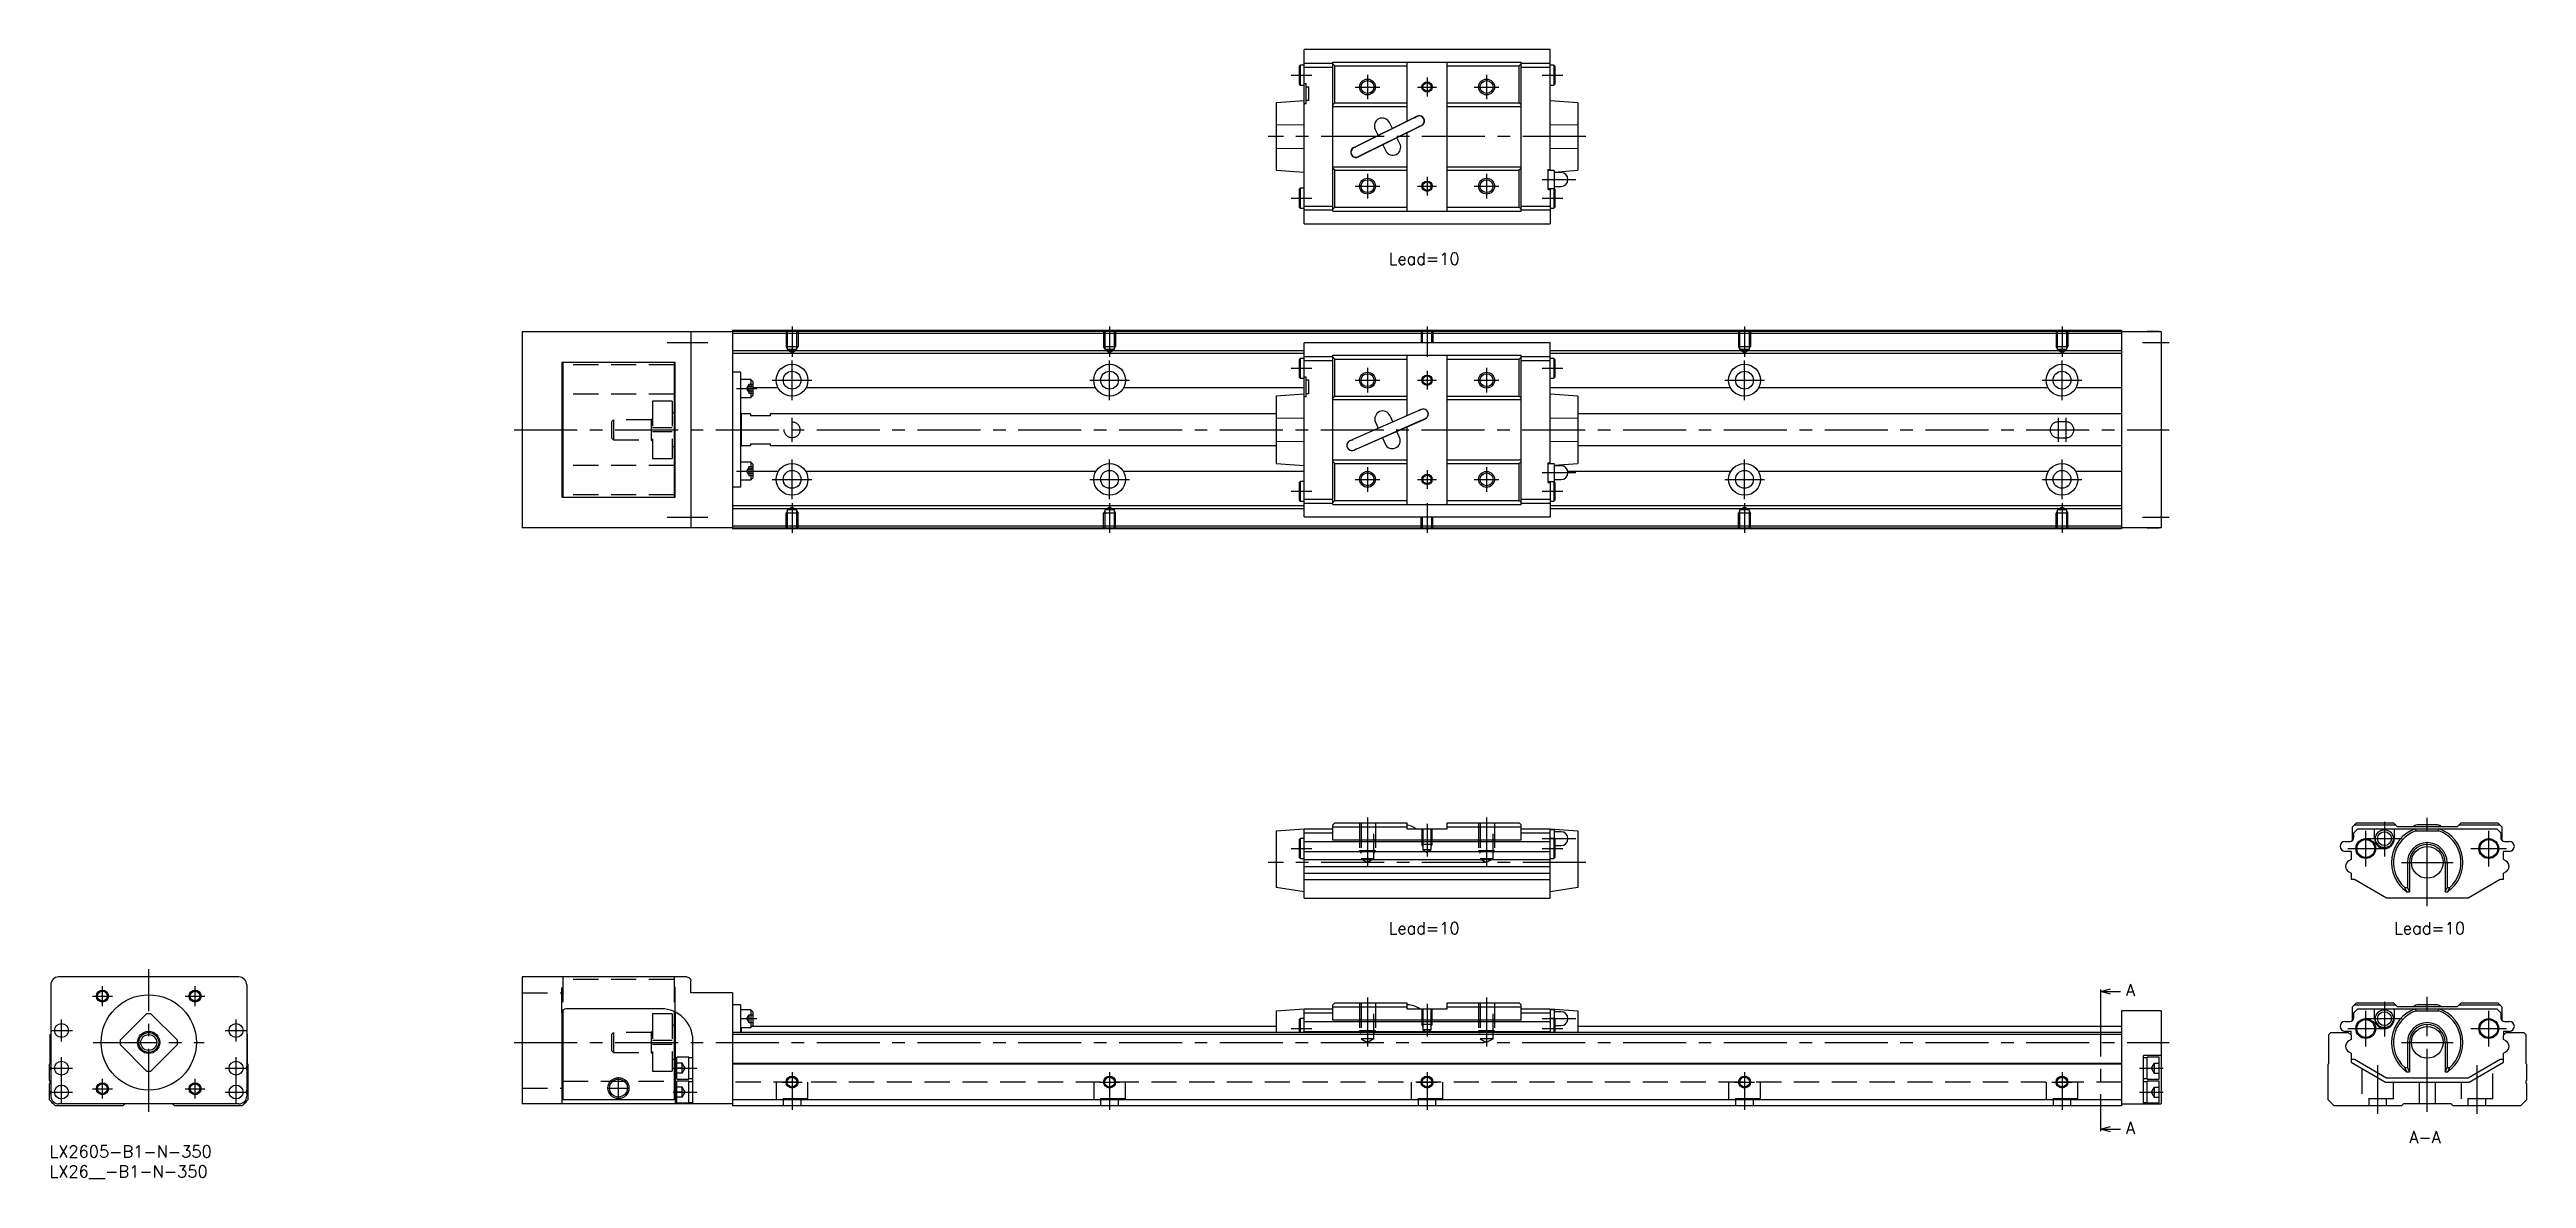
# Model space of a CAD drawing. Extents: x 0 to 624, y -8 to 276.
import ezdxf

# ---------------------------------------------------------------- set-up
doc = ezdxf.new("R2010")
doc.units = 0
doc.header["$LTSCALE"] = 0.5
doc.linetypes.add('CENTER', pattern=[50.8, 31.75, -6.35, 6.35, -6.35])
doc.linetypes.add('DASHED', pattern=[19.05, 12.7, -6.35])
for name, color, linetype in [('MSM_CENTER', 1, 'CENTER'), ('MSM_CONTINUOUS', 7, 'CONTINUOUS'), ('MSM_DASHED', 4, 'DASHED'), ('MSM_NARROW', 5, 'CONTINUOUS'), ('MSM_PART_NUMBER', 7, 'CONTINUOUS')]:
    doc.layers.add(name, color=color, linetype=linetype)
doc.styles.get("Standard").update_dxf_attribs({"font": 'txt.shx', "height": 1, "bigfont": 'bigfont.shx'})

# ---------------------------------------------------------------- blocks, each defined once
blk = doc.blocks.new('*U2')
at = {"layer": 'MSM_PART_NUMBER'}
blk.add_text('LX2605-B1-N-350', height=3, dxfattribs=at).set_placement((0, -3))
blk = doc.blocks.new('*U3')
at = {"layer": 'MSM_PART_NUMBER'}
blk.add_text('LX26__-B1-N-350', height=3, dxfattribs=at).set_placement((0, -8))

msp = doc.modelspace()

# ---------------------------------------------------------------- linework, layer by layer
at = {"layer": 'MSM_CENTER'}
for p, q in [((312.91, 269.82), (318.11, 269.82)), ((332.11, 269.92), (332.11, 263.72)), ((347.11, 269.18), (347.11, 264.45)), ((362.11, 269.92), (362.11, 263.72)), ((376.11, 269.82), (381.31, 269.82)), ((329.01, 266.82), (335.21, 266.82)), ((344.74, 266.82), (349.47, 266.82)), ((359.01, 266.82), (365.21, 266.82)), ((387.11, 254.32), (307.11, 254.32)), ((332.11, 244.92), (332.11, 238.72)), ((347.11, 244.18), (347.11, 239.45)), ((362.11, 244.92), (362.11, 238.72)), ((376.11, 243.52), (384.61, 243.52)), ((312.91, 238.82), (318.11, 238.82)), ((329.01, 241.82), (335.21, 241.82)), ((344.74, 241.82), (349.47, 241.82)), ((359.01, 241.82), (365.21, 241.82)), ((376.11, 238.82), (381.31, 238.82)), ((187.11, 206.42), (187.11, 198.79)), ((267.11, 206.42), (267.11, 198.79)), ((347.11, 206.42), (347.11, 198.79)), ((427.11, 206.42), (427.11, 198.79)), ((507.11, 206.42), (507.11, 198.79)), ((155.61, 202.42), (165.91, 202.42)), ((527.41, 202.42), (534.11, 202.42)), ((187.11, 187.92), (187.11, 197.92)), ((267.11, 187.92), (267.11, 197.92)), ((312.91, 195.92), (318.11, 195.92)), ((332.11, 196.02), (332.11, 189.82)), ((347.11, 195.28), (347.11, 190.55)), ((362.11, 196.02), (362.11, 189.82)), ((376.11, 195.92), (381.31, 195.92)), ((427.11, 187.92), (427.11, 197.92)), ((507.11, 187.92), (507.11, 197.92)), ((173.11, 190.81), (178.21, 190.81)), ((182.11, 192.92), (192.11, 192.92)), ((262.11, 192.92), (272.11, 192.92)), ((329.01, 192.92), (335.21, 192.92)), ((344.74, 192.92), (349.47, 192.92)), ((359.01, 192.92), (365.21, 192.92)), ((422.11, 192.92), (432.11, 192.92)), ((502.11, 192.92), (512.11, 192.92)), ((187.11, 177.42), (187.11, 183.42)), ((506.11, 183.42), (506.11, 177.42)), ((508.11, 183.42), (508.11, 177.42)), ((117.11, 180.42), (534.11, 180.42)), ((173.11, 170.02), (178.21, 170.02)), ((187.11, 162.92), (187.11, 172.92)), ((267.11, 162.92), (267.11, 172.92)), ((332.11, 171.02), (332.11, 164.82)), ((347.11, 170.28), (347.11, 165.55)), ((362.11, 171.02), (362.11, 164.82)), ((376.11, 169.62), (384.61, 169.62)), ((427.11, 162.92), (427.11, 172.92)), ((507.11, 162.92), (507.11, 172.92)), ((182.11, 167.92), (192.11, 167.92)), ((262.11, 167.92), (272.11, 167.92)), ((312.91, 164.92), (318.11, 164.92)), ((329.01, 167.92), (335.21, 167.92)), ((344.74, 167.92), (349.47, 167.92)), ((359.01, 167.92), (365.21, 167.92)), ((376.11, 164.92), (381.31, 164.92)), ((422.11, 167.92), (432.11, 167.92)), ((502.11, 167.92), (512.11, 167.92)), ((155.61, 158.42), (165.91, 158.42)), ((187.11, 161.93), (187.11, 154.42)), ((267.11, 161.93), (267.11, 154.42)), ((347.11, 161.93), (347.11, 154.42)), ((427.11, 161.93), (427.11, 154.42)), ((507.11, 161.93), (507.11, 154.42)), ((527.41, 158.42), (534.11, 158.42)), ((332.11, 82.72), (332.11, 70.34)), ((362.11, 82.72), (362.11, 70.34)), ((588.35, 81.62), (588.35, 72.87)), ((599.15, 60.37), (599.15, 82.67)), ((347.11, 81.07), (347.11, 72.91)), ((376.11, 77.37), (384.61, 77.37)), ((583.65, 70.37), (583.65, 79.37)), ((583.85, 77.37), (592.85, 77.37)), ((614.65, 70.37), (614.65, 79.37)), ((387.11, 71.37), (307.11, 71.37)), ((312.91, 74.87), (318.11, 74.87)), ((376.11, 74.87), (381.31, 74.87)), ((579.15, 74.87), (588.15, 74.87)), ((592.65, 71.37), (605.65, 71.37)), ((610.15, 74.87), (619.15, 74.87)), ((25, 8.5), (25, 44.5)), ((10.83, 37.67), (15.83, 37.67)), ((13.33, 35.17), (13.33, 40.17)), ((34.17, 37.67), (39.17, 37.67)), ((36.67, 35.17), (36.67, 40.17)), ((516.81, 38.36), (516.81, 4.63)), ((599.15, 8.5), (599.15, 37.5)), ((3, 26.25), (3, 31.75)), ((47, 26.25), (47, 31.75)), ((174.11, 32), (178.21, 32)), ((332.11, 37.35), (332.11, 24.96)), ((347.11, 35.7), (347.11, 27.54)), ((362.11, 37.35), (362.11, 24.96)), ((376.11, 32), (384.61, 32)), ((583.65, 25), (583.65, 34)), ((583.85, 32), (592.85, 32)), ((588.35, 36.25), (588.35, 27.5)), ((614.65, 25), (614.65, 34)), ((0.25, 29), (5.75, 29)), ((11, 26), (39, 26)), ((44.25, 29), (49.75, 29)), ((117.11, 26), (534.11, 26)), ((312.91, 29.5), (318.11, 29.5)), ((376.11, 29.5), (381.31, 29.5)), ((579.15, 29.5), (588.15, 29.5)), ((592.65, 26), (605.65, 26)), ((610.15, 29.5), (619.15, 29.5)), ((0.25, 19.5), (5.75, 19.5)), ((3, 10.75), (3, 22.25)), ((44.25, 19.5), (49.75, 19.5)), ((47, 10.75), (47, 22.25)), ((157.11, 19.5), (163.11, 19.5)), ((526.61, 19.5), (532.61, 19.5)), ((586.65, 20.29), (586.65, 8)), ((611.65, 20.29), (611.65, 8)), ((0.25, 13.5), (5.75, 13.5)), ((10.83, 14.33), (15.83, 14.33)), ((13.33, 11.83), (13.33, 16.83)), ((34.17, 14.33), (39.17, 14.33)), ((36.67, 11.83), (36.67, 16.83)), ((44.25, 13.5), (49.75, 13.5)), ((140.57, 14.5), (146.14, 14.5)), ((143.36, 11.72), (143.36, 17.28)), ((157.11, 13.5), (163.11, 13.5)), ((184.57, 16), (189.64, 16)), ((187.11, 18.5), (187.11, 9)), ((264.57, 16), (269.64, 16)), ((267.11, 18.5), (267.11, 9)), ((344.57, 16), (349.64, 16)), ((347.11, 18.5), (347.11, 9)), ((424.57, 16), (429.64, 16)), ((427.11, 18.5), (427.11, 9)), ((504.53, 16), (509.68, 16)), ((507.11, 18.5), (507.11, 9)), ((526.61, 13.5), (532.61, 13.5))]:
    msp.add_line(p, q, dxfattribs=at)
at = {"layer": 'MSM_CONTINUOUS'}
for p, q in [((378.11, 276.27), (316.11, 276.27)), ((316.11, 232.37), (316.11, 276.27)), ((378.11, 245.77), (378.11, 276.27)), ((315.16, 272.32), (314.91, 272.07)), ((314.91, 272.07), (314.91, 267.57)), ((316.11, 272.32), (315.16, 272.32)), ((315.16, 272.32), (315.16, 267.32)), ((316.11, 272.82), (323.41, 272.82)), ((316.11, 271.82), (323.41, 271.82)), ((323.41, 235.52), (323.41, 273.12)), ((323.41, 273.12), (370.81, 273.12)), ((323.91, 272.12), (323.41, 272.62)), ((323.91, 262.82), (323.91, 272.12)), ((323.91, 272.12), (342.01, 272.12)), ((342.01, 273.12), (342.01, 258.16)), ((352.21, 235.52), (352.21, 273.12)), ((352.21, 272.12), (370.31, 272.12)), ((370.81, 272.62), (370.31, 272.12)), ((370.31, 262.82), (370.31, 272.12)), ((370.81, 235.52), (370.81, 273.12)), ((370.81, 272.82), (378.11, 272.82)), ((370.81, 271.82), (378.11, 271.82)), ((379.06, 272.32), (378.11, 272.32)), ((379.06, 272.32), (379.06, 267.32)), ((379.31, 272.07), (379.06, 272.32)), ((379.31, 272.07), (379.31, 267.57)), ((316.11, 263.32), (309.11, 262.82)), ((309.11, 262.82), (309.11, 245.82)), ((314.91, 267.57), (315.16, 267.32)), ((315.16, 267.32), (316.11, 267.32)), ((316.61, 267.62), (316.11, 267.62)), ((316.61, 262.62), (316.11, 262.62)), ((316.61, 262.62), (316.61, 267.62)), ((317.31, 266.82), (316.61, 266.82)), ((317.31, 263.42), (316.61, 263.42)), ((317.31, 263.42), (317.31, 266.82)), ((323.41, 262.32), (323.91, 262.82)), ((323.91, 262.82), (342.01, 262.82)), ((352.21, 262.82), (370.31, 262.82)), ((370.31, 262.82), (370.81, 262.32)), ((378.11, 267.32), (379.06, 267.32)), ((385.11, 262.82), (378.11, 263.32)), ((379.06, 267.32), (379.31, 267.57)), ((385.11, 262.82), (385.11, 245.82)), ((316.11, 257.27), (309.11, 257.19)), ((323.41, 261.92), (342.01, 261.92)), ((344.58, 259.43), (328.58, 251.53)), ((343.87, 259.02), (329.34, 251.85)), ((329.73, 249.2), (345.73, 257.1)), ((330.44, 249.61), (344.98, 256.78)), ((334.03, 256.12), (334.79, 254.6)), ((338.37, 256.37), (337.62, 257.89)), ((343.87, 259.02), (344.2, 259.15)), ((344.6, 259.39), (344.29, 259.23)), ((345.28, 256.97), (344.98, 256.78)), ((345.39, 256.99), (345.71, 257.15)), ((352.21, 261.92), (370.81, 261.92)), ((385.11, 257.19), (378.11, 257.27)), ((309.11, 251.44), (316.11, 251.36)), ((328.92, 251.65), (328.6, 251.49)), ((329.03, 251.66), (329.34, 251.85)), ((335.94, 252.27), (336.69, 250.74)), ((340.28, 252.51), (339.52, 254.04)), ((342.01, 255.26), (342.01, 235.52)), ((378.11, 251.36), (385.11, 251.44)), ((309.11, 245.82), (316.11, 245.32)), ((323.41, 246.72), (342.01, 246.72)), ((323.91, 245.82), (323.41, 246.32)), ((323.91, 245.82), (342.01, 245.82)), ((323.91, 236.52), (323.91, 245.82)), ((329.71, 249.25), (330.02, 249.4)), ((330.11, 249.48), (330.44, 249.61)), ((352.21, 246.72), (370.81, 246.72)), ((352.21, 245.82), (370.31, 245.82)), ((370.81, 246.32), (370.31, 245.82)), ((370.31, 236.52), (370.31, 245.82)), ((377.61, 246.02), (378.11, 246.02)), ((377.61, 241.02), (377.61, 246.02)), ((379.11, 245.77), (377.61, 245.77)), ((379.11, 245.39), (385.11, 245.82)), ((379.11, 245.77), (379.11, 241.27)), ((380.86, 245.27), (379.11, 245.27)), ((315.16, 241.32), (314.91, 241.07)), ((314.91, 241.07), (314.91, 236.57)), ((315.16, 241.32), (315.16, 236.32)), ((316.11, 241.32), (315.16, 241.32)), ((377.61, 241.27), (379.11, 241.27)), ((377.61, 241.02), (378.11, 241.02)), ((378.11, 241.27), (378.11, 232.37)), ((379.06, 241.27), (379.06, 236.32)), ((379.11, 241.77), (380.86, 241.77)), ((379.31, 241.07), (379.11, 241.27)), ((379.31, 241.07), (379.31, 236.57)), ((314.91, 236.57), (315.16, 236.32)), ((315.16, 236.32), (316.11, 236.32)), ((316.11, 236.82), (323.41, 236.82)), ((316.11, 235.82), (323.41, 235.82)), ((316.11, 232.37), (378.11, 232.37)), ((323.41, 236.02), (323.91, 236.52)), ((323.41, 235.52), (370.81, 235.52)), ((323.91, 236.52), (342.01, 236.52)), ((352.21, 236.52), (370.31, 236.52)), ((370.31, 236.52), (370.81, 236.02)), ((370.81, 236.82), (378.11, 236.82)), ((370.81, 235.82), (378.11, 235.82)), ((378.11, 236.32), (379.06, 236.32)), ((379.06, 236.32), (379.31, 236.57)), ((119.11, 205.12), (119.11, 155.72)), ((172.11, 205.12), (119.11, 205.12)), ((161.61, 205.12), (161.61, 155.72)), ((522.11, 205.42), (172.11, 205.42)), ((172.11, 205.42), (172.11, 155.42)), ((522.11, 205.22), (172.11, 205.22)), ((522.11, 204.72), (172.11, 204.72)), ((316.11, 200.32), (172.11, 200.32)), ((378.11, 202.37), (316.11, 202.37)), ((316.11, 158.47), (316.11, 202.37)), ((378.11, 171.87), (378.11, 202.37)), ((522.11, 200.32), (378.11, 200.32)), ((522.11, 205.42), (522.11, 155.42)), ((532.11, 205.12), (522.11, 205.12)), ((528.61, 205.12), (528.61, 205.17)), ((531.61, 205.17), (528.61, 205.17)), ((531.61, 205.12), (531.61, 205.17)), ((532.11, 205.12), (532.11, 155.72)), ((129.11, 197.42), (129.11, 163.42)), ((157.61, 197.42), (129.11, 197.42)), ((129.11, 196.82), (129.36, 196.82)), ((129.36, 197.42), (129.36, 163.42)), ((157.36, 197.42), (157.36, 163.42)), ((157.36, 196.82), (157.61, 196.82)), ((157.61, 163.42), (157.61, 197.42)), ((316.11, 199.62), (172.11, 199.62)), ((174.11, 194.92), (172.11, 194.92)), ((174.11, 194.92), (174.11, 165.92)), ((315.16, 198.42), (314.91, 198.17)), ((314.91, 198.17), (314.91, 193.67)), ((314.91, 193.67), (315.16, 193.42)), ((316.11, 198.42), (315.16, 198.42)), ((315.16, 198.42), (315.16, 193.42)), ((316.11, 198.92), (323.41, 198.92)), ((316.11, 197.92), (323.41, 197.92)), ((316.61, 193.72), (316.11, 193.72)), ((316.61, 188.72), (316.61, 193.72)), ((323.41, 161.62), (323.41, 199.22)), ((323.41, 199.22), (370.81, 199.22)), ((323.91, 198.22), (323.41, 198.72)), ((323.91, 188.92), (323.91, 198.22)), ((323.91, 198.22), (342.01, 198.22)), ((342.01, 199.22), (342.01, 183.97)), ((352.21, 161.62), (352.21, 199.22)), ((352.21, 198.22), (370.31, 198.22)), ((370.81, 198.72), (370.31, 198.22)), ((370.31, 188.92), (370.31, 198.22)), ((370.81, 161.62), (370.81, 199.22)), ((370.81, 198.92), (378.11, 198.92)), ((370.81, 197.92), (378.11, 197.92)), ((522.11, 199.62), (378.11, 199.62)), ((379.06, 198.42), (378.11, 198.42)), ((379.06, 198.42), (379.06, 193.42)), ((379.31, 198.17), (379.06, 198.42)), ((379.06, 193.42), (379.31, 193.67)), ((379.31, 198.17), (379.31, 193.67)), ((129.36, 189.42), (129.11, 189.42)), ((157.61, 189.42), (157.36, 189.42)), ((176.71, 193.06), (174.11, 193.06)), ((174.11, 188.56), (176.71, 188.56)), ((176.71, 193.06), (176.71, 188.56)), ((177.21, 192.56), (176.71, 193.06)), ((176.71, 188.56), (177.21, 189.06)), ((177.21, 192.56), (177.21, 189.06)), ((183.62, 190.96), (177.21, 190.96)), ((263.62, 190.96), (190.59, 190.96)), ((316.11, 190.96), (270.59, 190.96)), ((316.11, 189.42), (309.11, 188.92)), ((309.11, 188.92), (309.11, 171.92)), ((315.16, 193.42), (316.11, 193.42)), ((316.61, 188.72), (316.11, 188.72)), ((317.31, 192.92), (316.61, 192.92)), ((317.31, 189.52), (316.61, 189.52)), ((317.31, 189.52), (317.31, 192.92)), ((323.41, 188.42), (323.91, 188.92)), ((323.41, 188.02), (342.01, 188.02)), ((323.91, 188.92), (342.01, 188.92)), ((352.21, 188.92), (370.31, 188.92)), ((352.21, 188.02), (370.81, 188.02)), ((370.31, 188.92), (370.81, 188.42)), ((378.11, 193.42), (379.06, 193.42)), ((423.62, 190.96), (378.11, 190.96)), ((385.11, 188.92), (378.11, 189.42)), ((385.11, 188.92), (385.11, 171.92)), ((503.62, 190.96), (430.59, 190.96)), ((522.11, 190.96), (510.59, 190.96)), ((157.61, 184.67), (157.36, 184.67)), ((174.31, 184.67), (174.11, 184.67)), ((174.31, 184.67), (174.31, 176.17)), ((176.61, 184.42), (174.31, 184.42)), ((176.61, 184.42), (176.61, 183.92)), ((181.61, 183.92), (176.61, 183.92)), ((181.61, 184.42), (181.61, 183.92)), ((309.11, 184.42), (181.61, 184.42)), ((316.11, 183.37), (309.11, 183.29)), ((345.63, 185.56), (327.63, 177.66)), ((344.9, 185.18), (328.4, 177.94)), ((328.68, 175.28), (346.68, 183.18)), ((329.41, 175.65), (345.91, 182.89)), ((334.12, 182.36), (334.8, 180.8)), ((338.46, 182.41), (337.78, 183.97)), ((342.01, 181.13), (342.01, 161.62)), ((345.65, 185.51), (345.33, 185.37)), ((346.33, 183.08), (346.66, 183.22)), ((385.11, 183.29), (378.11, 183.37)), ((522.11, 184.42), (385.11, 184.42)), ((157.36, 176.17), (157.61, 176.17)), ((174.11, 176.17), (174.31, 176.17)), ((174.31, 176.42), (176.61, 176.42)), ((176.61, 176.92), (181.61, 176.92)), ((176.61, 176.92), (176.61, 176.42)), ((181.61, 176.92), (181.61, 176.42)), ((181.61, 176.42), (309.11, 176.42)), ((309.11, 177.54), (316.11, 177.46)), ((327.98, 177.75), (327.65, 177.61)), ((328.66, 175.32), (328.98, 175.46)), ((335.85, 178.42), (336.53, 176.87)), ((340.19, 178.47), (339.51, 180.03)), ((378.11, 177.46), (385.11, 177.54)), ((385.11, 176.42), (522.11, 176.42)), ((129.36, 171.42), (129.11, 171.42)), ((157.61, 171.42), (157.36, 171.42)), ((176.71, 172.27), (174.11, 172.27)), ((176.71, 172.27), (176.71, 167.77)), ((177.21, 171.77), (176.71, 172.27)), ((177.21, 171.77), (177.21, 168.27)), ((183.62, 169.88), (177.21, 169.88)), ((263.62, 169.88), (190.59, 169.88)), ((316.11, 169.88), (270.59, 169.88)), ((309.11, 171.92), (316.11, 171.42)), ((323.41, 172.82), (342.01, 172.82)), ((323.91, 171.92), (323.41, 172.42)), ((323.91, 171.92), (342.01, 171.92)), ((323.91, 162.62), (323.91, 171.92)), ((352.21, 172.82), (370.81, 172.82)), ((352.21, 171.92), (370.31, 171.92)), ((370.81, 172.42), (370.31, 171.92)), ((370.31, 162.62), (370.31, 171.92)), ((377.61, 172.12), (378.11, 172.12)), ((377.61, 167.12), (377.61, 172.12)), ((379.11, 171.87), (377.61, 171.87)), ((379.11, 171.49), (385.11, 171.92)), ((379.11, 171.87), (379.11, 167.37)), ((380.86, 171.37), (379.11, 171.37)), ((423.62, 169.88), (382.59, 169.88)), ((503.62, 169.88), (430.59, 169.88)), ((522.11, 169.88), (510.59, 169.88)), ((129.11, 164.02), (129.36, 164.02)), ((129.11, 163.42), (157.61, 163.42)), ((157.36, 164.02), (157.61, 164.02)), ((174.11, 165.92), (172.11, 165.92)), ((174.11, 167.77), (176.71, 167.77)), ((176.71, 167.77), (177.21, 168.27)), ((315.16, 167.42), (314.91, 167.17)), ((314.91, 167.17), (314.91, 162.67)), ((314.91, 162.67), (315.16, 162.42)), ((315.16, 167.42), (315.16, 162.42)), ((316.11, 167.42), (315.16, 167.42)), ((315.16, 162.42), (316.11, 162.42)), ((316.11, 162.92), (323.41, 162.92)), ((323.41, 162.12), (323.91, 162.62)), ((323.91, 162.62), (342.01, 162.62)), ((352.21, 162.62), (370.31, 162.62)), ((370.31, 162.62), (370.81, 162.12)), ((370.81, 162.92), (378.11, 162.92)), ((377.61, 167.37), (379.11, 167.37)), ((377.61, 167.12), (378.11, 167.12)), ((378.11, 167.37), (378.11, 158.47)), ((378.11, 162.42), (379.06, 162.42)), ((379.06, 167.37), (379.06, 162.42)), ((379.06, 162.42), (379.31, 162.67)), ((379.11, 167.87), (380.86, 167.87)), ((379.31, 167.17), (379.11, 167.37)), ((379.31, 167.17), (379.31, 162.67)), ((316.11, 161.22), (172.11, 161.22)), ((316.11, 160.52), (172.11, 160.52)), ((522.11, 156.12), (172.11, 156.12)), ((316.11, 161.92), (323.41, 161.92)), ((316.11, 158.47), (378.11, 158.47)), ((323.41, 161.62), (370.81, 161.62)), ((370.81, 161.92), (378.11, 161.92)), ((522.11, 161.22), (378.11, 161.22)), ((522.11, 160.52), (378.11, 160.52)), ((172.11, 155.72), (119.11, 155.72)), ((522.11, 155.62), (172.11, 155.62)), ((522.11, 155.42), (172.11, 155.42)), ((532.11, 155.72), (522.11, 155.72)), ((528.61, 155.67), (531.61, 155.67)), ((531.61, 155.67), (531.61, 155.72)), ((323.41, 80.87), (323.91, 81.37)), ((323.91, 81.37), (342.01, 81.37)), ((342.01, 81.37), (342.01, 79.87)), ((352.21, 79.87), (352.21, 81.37)), ((352.21, 81.37), (370.31, 81.37)), ((370.31, 81.37), (370.81, 80.87)), ((581.34, 81.37), (580.34, 80.37)), ((581.34, 81.37), (590.65, 81.37)), ((591.55, 80.47), (590.65, 81.37)), ((607.65, 81.37), (606.75, 80.47)), ((607.65, 81.37), (616.94, 81.37)), ((617.94, 80.37), (616.94, 81.37)), ((309.11, 79.37), (316.11, 79.87)), ((309.11, 79.37), (309.11, 65.05)), ((315.16, 77.37), (314.91, 77.12)), ((314.91, 77.12), (314.91, 72.62)), ((316.11, 77.37), (315.16, 77.37)), ((315.16, 77.37), (315.16, 72.37)), ((316.11, 79.87), (323.41, 79.87)), ((316.11, 62.37), (316.11, 79.87)), ((316.11, 78.87), (323.41, 78.87)), ((316.11, 76.67), (378.11, 76.67)), ((323.41, 76.96), (323.41, 80.87)), ((323.41, 80.37), (342.01, 80.37)), ((370.81, 76.96), (323.41, 76.96)), ((342.01, 79.87), (352.21, 79.87)), ((352.21, 80.37), (370.81, 80.37)), ((370.81, 76.96), (370.81, 80.87)), ((370.81, 79.87), (378.11, 79.87)), ((370.81, 78.87), (378.11, 78.87)), ((378.11, 79.87), (385.11, 79.37)), ((378.11, 62.37), (378.11, 79.87)), ((379.11, 79.62), (378.11, 79.62)), ((379.06, 77.37), (378.11, 77.37)), ((379.31, 77.12), (379.06, 77.37)), ((379.06, 77.37), (379.06, 72.37)), ((379.11, 79.62), (379.11, 77.32)), ((380.86, 79.12), (379.11, 79.12)), ((379.31, 77.12), (379.31, 72.62)), ((379.31, 75.62), (380.86, 75.62)), ((385.11, 79.37), (385.11, 65.05)), ((578.45, 76.67), (579.65, 76.67)), ((580.34, 76.96), (580.34, 80.37)), ((580.65, 78.87), (581.65, 79.87)), ((580.65, 77.67), (580.65, 78.87)), ((580.84, 80.87), (591.15, 80.87)), ((581.65, 79.87), (616.65, 79.87)), ((585.85, 77.37), (585.85, 79.87)), ((590.85, 79.87), (590.85, 77.37)), ((591.55, 80.47), (606.75, 80.47)), ((596.19, 79.87), (596.27, 79.37)), ((596.27, 79.37), (602.02, 79.37)), ((596.9, 80.87), (596.83, 80.87)), ((601.39, 80.87), (596.9, 80.87)), ((602.02, 79.37), (602.1, 79.87)), ((607.15, 80.87), (617.44, 80.87)), ((616.65, 79.87), (617.65, 78.87)), ((617.65, 78.87), (617.65, 77.67)), ((617.94, 80.37), (617.94, 76.96)), ((618.65, 76.67), (619.85, 76.67)), ((314.91, 72.62), (315.16, 72.37)), ((315.16, 72.37), (316.11, 72.37)), ((316.11, 74.17), (378.11, 74.17)), ((316.11, 72.1), (378.11, 72.1)), ((316.11, 70.37), (378.11, 70.37)), ((378.11, 72.37), (379.06, 72.37)), ((379.06, 72.37), (379.31, 72.62)), ((579.95, 74.17), (578.45, 74.17)), ((579.95, 72.1), (579.39, 71.77)), ((579.39, 68.97), (579.95, 68.65)), ((579.95, 74.17), (579.95, 72.1)), ((594.15, 71.37), (594.15, 65.05)), ((594.65, 71.37), (594.65, 63.99)), ((603.65, 71.37), (603.65, 63.99)), ((604.15, 71.37), (604.15, 65.05)), ((619.85, 74.17), (618.35, 74.17)), ((618.35, 72.1), (618.35, 74.17)), ((618.91, 71.77), (618.35, 72.1)), ((618.35, 68.65), (618.91, 68.97)), ((316.11, 63.99), (309.11, 65.05)), ((316.11, 68.65), (378.11, 68.65)), ((316.11, 67.04), (378.11, 67.04)), ((385.11, 65.05), (378.11, 63.99)), ((579.95, 68.65), (579.95, 67.04)), ((580.8, 67.04), (579.95, 67.04)), ((588.87, 62.37), (580.8, 67.04)), ((593.46, 65.05), (594.15, 65.05)), ((593.99, 63.99), (594.65, 63.99)), ((594.15, 65.05), (594.65, 63.99)), ((603.65, 63.99), (604.15, 65.05)), ((603.65, 63.99), (604.3, 63.99)), ((604.15, 65.05), (604.83, 65.05)), ((617.5, 67.04), (609.42, 62.37)), ((618.35, 67.04), (617.5, 67.04)), ((618.35, 67.04), (618.35, 68.65)), ((316.11, 62.37), (378.11, 62.37)), ((609.42, 62.37), (588.87, 62.37)), ((0.3, 40.5), (0.3, 12.5)), ((47.7, 42.5), (2.3, 42.5)), ((49.7, 40.5), (49.7, 12.5)), ((119.11, 42.5), (119.11, 10.5)), ((160.61, 42.5), (119.11, 42.5)), ((160.61, 42.5), (160.61, 42.5)), ((160.61, 42.5), (160.82, 42.48)), ((160.82, 42.48), (161.06, 42.39)), ((161.06, 42.39), (161.28, 42.24)), ((161.28, 42.24), (161.41, 42.09)), ((161.41, 42.09), (161.52, 41.9)), ((161.52, 41.9), (161.58, 41.72)), ((161.58, 41.72), (161.61, 41.5)), ((161.61, 38.5), (161.61, 41.5)), ((172.11, 38.5), (161.61, 38.5)), ((172.11, 38.5), (172.11, 10)), ((516.81, 38.86), (519.31, 39.53)), ((516.81, 39.36), (516.81, 38.36)), ((519.31, 38.19), (516.81, 38.86)), ((516.81, 38.86), (521.81, 38.86)), ((24.45, 33.23), (17.77, 26.55)), ((32.23, 26.55), (25.55, 33.23)), ((129.11, 33.5), (129.11, 10.5)), ((129.36, 34.16), (129.36, 11.5)), ((154.11, 34.5), (130.11, 34.5)), ((157.36, 33.81), (157.36, 11.5)), ((157.61, 33.69), (157.61, 16.2)), ((174.11, 35.5), (172.11, 35.5)), ((174.11, 35.5), (174.11, 28.5)), ((176.71, 34.25), (174.11, 34.25)), ((177.21, 33.75), (176.71, 34.25)), ((176.71, 34.25), (176.71, 29.75)), ((177.21, 33.75), (177.21, 30.25)), ((309.11, 34), (316.11, 34.5)), ((309.11, 34), (309.11, 28.5)), ((315.16, 32), (314.91, 31.75)), ((314.91, 31.75), (314.91, 28.5)), ((316.11, 32), (315.16, 32)), ((315.16, 32), (315.16, 28.5)), ((316.11, 28.5), (316.11, 34.5)), ((316.11, 34.5), (323.41, 34.5)), ((316.11, 33.5), (323.41, 33.5)), ((316.11, 31.3), (378.11, 31.3)), ((323.41, 35.5), (323.91, 36)), ((323.41, 31.59), (323.41, 35.5)), ((323.41, 35), (342.01, 35)), ((370.81, 31.59), (323.41, 31.59)), ((323.91, 36), (342.01, 36)), ((342.01, 36), (342.01, 34.5)), ((342.26, 35.5), (342.01, 35.5)), ((342.01, 34.5), (352.21, 34.5)), ((352.21, 34.5), (352.21, 36)), ((352.21, 36), (370.31, 36)), ((352.21, 35), (370.81, 35)), ((370.31, 36), (370.81, 35.5)), ((370.81, 31.59), (370.81, 35.5)), ((370.81, 34.5), (378.11, 34.5)), ((370.81, 33.5), (378.11, 33.5)), ((378.11, 34.5), (385.11, 34)), ((378.11, 34.5), (378.11, 28.5)), ((379.11, 34.25), (378.11, 34.25)), ((379.06, 32), (378.11, 32)), ((379.31, 31.75), (379.06, 32)), ((379.06, 32), (379.06, 28.5)), ((379.11, 34.25), (379.11, 31.95)), ((380.86, 33.75), (379.11, 33.75)), ((379.31, 31.75), (379.31, 28.5)), ((385.11, 34), (385.11, 28.5)), ((532.11, 34), (522.11, 34)), ((522.11, 34), (522.11, 10)), ((532.11, 34), (532.11, 10.5)), ((578.45, 31.3), (579.65, 31.3)), ((581.34, 36), (580.34, 35)), ((580.34, 31.59), (580.34, 35)), ((580.65, 33.5), (581.65, 34.5)), ((580.65, 32.3), (580.65, 33.5)), ((580.84, 35.5), (591.15, 35.5)), ((581.34, 36), (590.65, 36)), ((581.65, 34.5), (616.65, 34.5)), ((585.85, 32), (585.85, 34.5)), ((591.55, 35.1), (590.65, 36)), ((590.85, 34.5), (590.85, 32)), ((591.55, 35.1), (606.75, 35.1)), ((596.19, 34.5), (596.27, 34)), ((596.27, 34), (602.02, 34)), ((596.9, 35.5), (596.83, 35.5)), ((601.39, 35.5), (596.9, 35.5)), ((602.02, 34), (602.1, 34.5)), ((607.65, 36), (606.75, 35.1)), ((607.15, 35.5), (617.44, 35.5)), ((607.65, 36), (616.94, 36)), ((616.65, 34.5), (617.65, 33.5)), ((617.94, 35), (616.94, 36)), ((617.65, 33.5), (617.65, 32.3)), ((617.94, 35), (617.94, 31.59)), ((618.65, 31.3), (619.85, 31.3)), ((0.2, 28), (0.3, 28.1)), ((0.2, 20.7), (0.2, 28)), ((17.77, 25.45), (24.45, 18.77)), ((25.55, 18.77), (32.23, 25.45)), ((49.7, 28.1), (49.8, 28)), ((49.8, 28), (49.8, 20.7)), ((157.61, 30.25), (157.36, 30.25)), ((162.11, 10.5), (162.11, 26.5)), ((522.11, 28.5), (172.11, 28.5)), ((522.11, 28), (172.11, 28)), ((174.11, 29.75), (176.71, 29.75)), ((174.31, 29.75), (174.31, 28.5)), ((176.71, 29.75), (177.21, 30.25)), ((309.11, 30), (176.96, 30)), ((316.11, 28.8), (378.11, 28.8)), ((379.31, 30.25), (380.86, 30.25)), ((522.11, 30), (385.11, 30)), ((574.35, 28), (574.85, 28.5)), ((574.35, 20.7), (574.35, 28)), ((574.85, 28.5), (579.25, 28.5)), ((579.95, 28.8), (578.45, 28.8)), ((579.25, 28.5), (579.95, 27.8)), ((579.95, 26.72), (579.39, 26.4)), ((579.95, 27.8), (579.95, 28.8)), ((579.95, 27.8), (579.95, 26.72)), ((594.15, 26), (594.15, 19.68)), ((594.65, 26), (594.65, 18.62)), ((603.65, 26), (603.65, 18.62)), ((604.15, 26), (604.15, 19.68)), ((619.85, 28.8), (618.35, 28.8)), ((618.35, 28.8), (618.35, 27.8)), ((618.35, 27.8), (619.05, 28.5)), ((618.35, 26.72), (618.35, 27.8)), ((618.91, 26.4), (618.35, 26.72)), ((619.05, 28.5), (623.45, 28.5)), ((623.45, 28.5), (623.95, 28)), ((623.95, 28), (623.95, 20.7)), ((0, 20.5), (0.2, 20.7)), ((0, 16.4), (0, 20.5)), ((49.8, 20.7), (50, 20.5)), ((50, 20.5), (50, 11.5)), ((157.36, 21.75), (157.61, 21.75)), ((158.11, 16.75), (158.11, 22.25)), ((161.11, 22.25), (158.11, 22.25)), ((161.11, 16.75), (161.11, 22.25)), ((162.11, 22.1), (161.11, 22.1)), ((522.11, 20.7), (172.11, 20.7)), ((522.11, 20.5), (172.11, 20.5)), ((527.61, 10.5), (527.61, 22.75)), ((532.11, 22.75), (527.61, 22.75)), ((528.61, 22.1), (527.61, 22.1)), ((528.61, 16.75), (528.61, 22.25)), ((531.61, 22.25), (528.61, 22.25)), ((531.61, 16.75), (531.61, 22.25)), ((574.15, 20.5), (574.35, 20.7)), ((574.15, 11.5), (574.15, 20.5)), ((579.39, 23.6), (579.95, 23.28)), ((579.95, 23.28), (579.95, 21)), ((580.8, 21.66), (579.95, 21.66)), ((579.95, 21), (588.61, 16)), ((588.87, 17), (580.8, 21.66)), ((593.46, 19.68), (594.15, 19.68)), ((594.15, 19.68), (594.65, 18.62)), ((603.65, 18.62), (604.15, 19.68)), ((604.15, 19.68), (604.83, 19.68)), ((617.5, 21.66), (609.42, 17)), ((609.68, 16), (618.35, 21)), ((618.35, 21.66), (617.5, 21.66)), ((618.35, 23.28), (618.91, 23.6)), ((618.35, 21), (618.35, 23.28)), ((623.95, 20.7), (624.15, 20.5)), ((624.15, 20.5), (624.15, 16.4)), ((0, 11.5), (0, 15.6)), ((129.11, 16.2), (129.36, 16.2)), ((157.36, 16.2), (157.61, 16.2)), ((158.11, 16.75), (161.11, 16.75)), ((158.11, 10.75), (158.11, 16.25)), ((161.11, 16.25), (158.11, 16.25)), ((161.11, 16.9), (162.11, 16.9)), ((161.11, 10.75), (161.11, 16.25)), ((162.11, 16.1), (161.11, 16.1)), ((527.61, 16.9), (528.61, 16.9)), ((528.61, 16.1), (527.61, 16.1)), ((528.61, 16.75), (531.61, 16.75)), ((528.61, 10.75), (528.61, 16.25)), ((531.61, 16.25), (528.61, 16.25)), ((531.61, 10.75), (531.61, 16.25)), ((588.61, 16), (609.68, 16)), ((609.42, 17), (588.87, 17)), ((593.99, 18.62), (594.65, 18.62)), ((603.65, 18.62), (604.3, 18.62)), ((624.15, 15.6), (624.15, 11.5)), ((1.5, 10), (0, 11.5)), ((18.5, 10), (1.5, 10)), ((47.7, 10.5), (2.3, 10.5)), ((19, 10.5), (18.5, 10)), ((31.52, 10), (31.02, 10.5)), ((48.5, 10), (31.52, 10)), ((50, 11.5), (48.5, 10)), ((172.11, 10.5), (119.11, 10.5)), ((157.36, 11.5), (129.36, 11.5)), ((158.11, 10.75), (161.11, 10.75)), ((161.11, 10.9), (162.11, 10.9)), ((522.11, 11.5), (172.11, 11.5)), ((522.11, 10), (172.11, 10)), ((522.11, 10.5), (532.11, 10.5)), ((527.61, 10.9), (528.61, 10.9)), ((528.61, 10.75), (531.61, 10.75)), ((575.65, 10), (574.15, 11.5)), ((592.63, 10), (575.65, 10)), ((593.13, 10.5), (592.63, 10)), ((605.15, 10.5), (593.13, 10.5)), ((605.65, 10), (605.15, 10.5)), ((622.65, 10), (605.65, 10)), ((624.15, 11.5), (622.65, 10)), ((516.81, 4.13), (519.31, 4.8)), ((516.81, 4.63), (516.81, 3.63)), ((519.31, 3.46), (516.81, 4.13)), ((516.81, 4.13), (521.81, 4.13))]:
    msp.add_line(p, q, dxfattribs=at)
for centre, radius in [((332.11, 266.82), 1.62), ((362.11, 266.82), 1.62), ((347.11, 266.82), 1.06), ((332.11, 241.82), 1.62), ((362.11, 241.82), 1.62), ((347.11, 241.82), 1.06), ((187.11, 192.92), 4), ((187.11, 192.92), 2.25), ((267.11, 192.92), 4), ((267.11, 192.92), 2.25), ((332.11, 192.92), 1.62), ((347.11, 192.92), 1.06), ((362.11, 192.92), 1.62), ((427.11, 192.92), 4), ((427.11, 192.92), 2.25), ((507.11, 192.92), 4), ((507.11, 192.92), 2.25), ((187.11, 167.92), 4), ((187.11, 167.92), 2.25), ((267.11, 167.92), 4), ((267.11, 167.92), 2.25), ((332.11, 167.92), 1.62), ((347.11, 167.92), 1.06), ((362.11, 167.92), 1.62), ((427.11, 167.92), 4), ((427.11, 167.92), 2.25), ((507.11, 167.92), 4), ((507.11, 167.92), 2.25), ((583.65, 74.87), 2.5), ((583.65, 74.87), 2.25), ((588.35, 77.37), 2.25), ((588.35, 77.37), 1.75), ((599.15, 71.37), 4), ((614.65, 74.87), 2.5), ((614.65, 74.87), 2.25), ((13.33, 37.67), 1.23), ((25, 26), 12), ((36.67, 37.67), 1.23), ((583.65, 29.5), 2.5), ((583.65, 29.5), 2.25), ((588.35, 32), 2.25), ((588.35, 32), 1.75), ((614.65, 29.5), 2.5), ((614.65, 29.5), 2.25), ((3, 29), 1.75), ((25, 26), 2.8), ((25, 26), 2.5), ((25, 26), 2), ((47, 29), 1.75), ((599.15, 26), 4), ((3, 19.5), 1.75), ((47, 19.5), 1.75), ((3, 13.5), 1.75), ((13.33, 14.33), 1.23), ((36.67, 14.33), 1.23), ((47, 13.5), 1.75), ((143.36, 14.5), 2.65), ((143.36, 14.5), 2.25), ((187.11, 16), 1.23), ((267.11, 16), 1.23), ((347.11, 16), 1.23), ((427.11, 16), 1.23), ((507.11, 16), 1.23)]:
    msp.add_circle(centre, radius, dxfattribs=at)
for centre, radius, start, end in [((335.83, 257.01), 2, 26.27786, 206.27786), ((345.16, 258.27), 1.3, 275.54975, 137.00596), ((345.16, 258.27), 1.25, 296.27786, 116.27786), ((329.16, 250.37), 1.3, 95.54975, 317.00596), ((329.16, 250.37), 1.25, 116.27786, 296.27786), ((338.48, 251.63), 2, 206.27786, 26.27786), ((380.86, 243.52), 1.75, 270, 90), ((335.95, 183.16), 2, 23.69614, 203.69614), ((346.3, 181.52), 3.92, 105.63435, 110.91029), ((346.16, 184.37), 1.3, 272.96803, 134.42424), ((346.16, 184.37), 1.25, 293.69614, 113.69614), ((345.2, 184.54), 1.8, 293.35428, 304.89182), ((328.16, 176.47), 1.3, 92.96803, 314.42424), ((328.16, 176.47), 1.25, 113.69614, 293.69614), ((332.11, 170.91), 7.94, 117.83608, 120.4339), ((328.67, 177.31), 1.82, 282.57127, 293.97674), ((338.36, 177.67), 2, 203.69614, 23.69614), ((380.86, 169.62), 1.75, 270, 90), ((341.29, 76), 4.88, 52.55641, 81.55166), ((380.86, 77.37), 1.75, 270, 90), ((578.45, 75.42), 1.25, 90, 270), ((579.65, 77.67), 1, 270, 0), ((588.35, 77.37), 2.5, 180, 0), ((599.15, 71.37), 9, 109.18814, 235.08479), ((599.15, 71.37), 8.5, 109.74992, 228.02135), ((599.15, 71.37), 5, 0, 180), ((599.15, 71.37), 4.5, 0, 180), ((596.94, 78.76), 2.12, 91.01428, 125.79145), ((601.34, 78.74), 2.14, 54.3594, 88.7845), ((599.15, 71.37), 8.5, 311.97865, 70.25008), ((599.15, 71.37), 9, 304.91521, 70.81186), ((618.65, 77.67), 1, 180, 270), ((619.85, 75.42), 1.25, 270, 90), ((580.26, 70.26), 1.75, 120.00006, 176.23212), ((580.26, 70.49), 1.75, 183.76788, 239.99994), ((618.03, 70.26), 1.75, 3.76788, 59.99994), ((618.03, 70.49), 1.75, 300.00006, 356.23212), ((600.31, 67.84), 7.4, 202.10594, 211.31831), ((597.98, 67.84), 7.4, 328.68272, 337.89303), ((2.3, 40.5), 2, 90, 180), ((47.7, 40.5), 2, 0, 90), ((25, 26), 7.25, 85.65725, 94.34275), ((130.11, 33.5), 1, 90, 180), ((154.11, 26.5), 8, 0, 90), ((342.23, 30.53), 4.97, 53.02753, 89.61433), ((380.86, 32), 1.75, 270, 90), ((578.45, 30.05), 1.25, 90, 270), ((579.65, 32.3), 1, 270, 0), ((588.35, 32), 2.5, 180, 0), ((599.15, 26), 9, 109.18814, 235.08479), ((599.15, 26), 8.5, 109.74992, 228.02135), ((596.94, 33.38), 2.12, 91.01428, 125.79145), ((601.34, 33.36), 2.14, 54.3594, 88.7845), ((599.15, 26), 8.5, 311.97865, 70.25008), ((599.15, 26), 9, 304.91521, 70.81186), ((618.65, 32.3), 1, 180, 270), ((619.85, 30.05), 1.25, 270, 90), ((25, 26), 7.25, 175.65725, 184.34275), ((25, 26), 7.25, 355.65725, 4.34275), ((580.26, 24.88), 1.75, 120.00006, 176.23212), ((580.26, 25.12), 1.75, 183.76788, 239.99994), ((599.15, 26), 5, 0, 180), ((599.15, 26), 4.5, 0, 180), ((618.03, 24.88), 1.75, 3.76788, 59.99994), ((618.03, 25.12), 1.75, 300.00006, 356.23212), ((3, 19.5), 2.75, 169.0575, 190.9425), ((25, 26), 7.25, 265.65725, 274.34275), ((47, 19.5), 2.75, 349.0575, 10.9425), ((600.31, 22.46), 7.4, 202.10594, 211.31831), ((597.98, 22.47), 7.4, 328.68272, 337.89303), ((-0.3, 16), 0.5, 306.87606, 53.12394), ((3, 13.5), 2.75, 169.0575, 190.9425), ((2.3, 12.5), 2, 180, 270), ((47.7, 12.5), 2, 270, 0), ((47, 13.5), 2.75, 349.0575, 10.9425), ((624.45, 16), 0.5, 126.87606, 233.12394), ((1.3, 11.5), 1, 201.81948, 248.18052), ((48.7, 11.5), 1, 291.81063, 338.18937)]:
    msp.add_arc(centre, radius, start, end, dxfattribs=at)
at = {"layer": 'MSM_DASHED'}
for p, q in [((185.61, 205.42), (185.61, 201.42)), ((185.61, 201.42), (188.61, 201.42)), ((185.88, 200.95), (185.61, 201.42)), ((185.88, 205.42), (185.88, 200.62)), ((185.88, 200.62), (187.11, 199.91)), ((188.34, 200.62), (185.88, 200.62)), ((187.11, 199.91), (188.34, 200.62)), ((188.34, 200.62), (188.34, 205.42)), ((188.34, 200.95), (188.61, 201.42)), ((188.61, 205.42), (188.61, 201.42)), ((265.61, 205.42), (265.61, 201.42)), ((265.61, 201.42), (268.61, 201.42)), ((265.88, 200.95), (265.61, 201.42)), ((265.88, 205.42), (265.88, 200.62)), ((265.88, 200.62), (267.11, 199.91)), ((268.34, 200.62), (265.88, 200.62)), ((267.11, 199.91), (268.34, 200.62)), ((268.34, 200.62), (268.34, 205.42)), ((268.34, 200.95), (268.61, 201.42)), ((268.61, 205.42), (268.61, 201.42)), ((345.61, 205.42), (345.61, 202.37)), ((345.88, 205.42), (345.88, 202.37)), ((348.34, 202.37), (348.34, 205.42)), ((348.61, 205.42), (348.61, 202.37)), ((425.61, 205.42), (425.61, 201.42)), ((425.61, 201.42), (428.61, 201.42)), ((425.88, 200.95), (425.61, 201.42)), ((425.88, 205.42), (425.88, 200.62)), ((425.88, 200.62), (427.11, 199.91)), ((428.34, 200.62), (425.88, 200.62)), ((427.11, 199.91), (428.34, 200.62)), ((428.34, 200.62), (428.34, 205.42)), ((428.34, 200.95), (428.61, 201.42)), ((428.61, 205.42), (428.61, 201.42)), ((505.61, 205.42), (505.61, 201.42)), ((505.61, 201.42), (508.61, 201.42)), ((505.88, 200.95), (505.61, 201.42)), ((505.88, 205.42), (505.88, 200.62)), ((505.88, 200.62), (507.11, 199.91)), ((508.34, 200.62), (505.88, 200.62)), ((507.11, 199.91), (508.34, 200.62)), ((508.34, 200.62), (508.34, 205.42)), ((508.34, 200.95), (508.61, 201.42)), ((508.61, 205.42), (508.61, 201.42)), ((157.36, 196.82), (129.36, 196.82)), ((157.36, 189.42), (129.36, 189.42)), ((151.91, 187.67), (151.91, 173.17)), ((156.91, 187.67), (151.91, 187.67)), ((156.91, 187.65), (151.91, 187.65)), ((156.91, 187.67), (156.91, 173.17)), ((176.21, 191.81), (175.63, 190.81)), ((175.63, 190.81), (176.21, 189.81)), ((176.21, 191.96), (177.21, 191.96)), ((176.21, 191.96), (176.21, 189.65)), ((176.21, 191.39), (177.21, 191.39)), ((176.21, 190.23), (177.21, 190.23)), ((176.21, 189.65), (177.21, 189.65)), ((142.11, 182.92), (141.61, 182.42)), ((141.61, 182.42), (141.61, 178.42)), ((142.11, 182.92), (142.11, 177.92)), ((151.61, 182.92), (142.11, 182.92)), ((151.91, 183.22), (151.61, 182.92)), ((151.61, 182.92), (151.61, 177.92)), ((157.36, 184.67), (156.91, 184.67)), ((508.11, 182.42), (506.11, 182.42)), ((141.61, 178.42), (142.11, 177.92)), ((142.11, 177.92), (151.61, 177.92)), ((151.61, 177.92), (151.91, 177.62)), ((151.91, 180.97), (156.91, 180.97)), ((156.91, 179.87), (151.91, 179.87)), ((156.91, 176.17), (157.36, 176.17)), ((506.11, 178.42), (508.11, 178.42)), ((157.36, 171.42), (129.36, 171.42)), ((151.91, 173.19), (156.91, 173.19)), ((151.91, 173.17), (156.91, 173.17)), ((176.21, 171.02), (175.63, 170.02)), ((175.63, 170.02), (176.21, 169.02)), ((176.21, 171.18), (177.21, 171.18)), ((176.21, 171.18), (176.21, 168.87)), ((176.21, 170.6), (177.21, 170.6)), ((176.21, 169.45), (177.21, 169.45)), ((176.21, 168.87), (177.21, 168.87)), ((157.36, 164.02), (129.36, 164.02)), ((185.88, 159.89), (185.61, 159.42)), ((188.61, 159.42), (185.61, 159.42)), ((185.61, 155.42), (185.61, 159.42)), ((187.11, 160.93), (185.88, 160.22)), ((185.88, 160.22), (185.88, 155.42)), ((188.34, 160.22), (185.88, 160.22)), ((188.34, 160.22), (187.11, 160.93)), ((188.34, 155.42), (188.34, 160.22)), ((188.34, 159.89), (188.61, 159.42)), ((188.61, 155.42), (188.61, 159.42)), ((265.88, 159.89), (265.61, 159.42)), ((265.61, 155.42), (265.61, 159.42)), ((268.61, 159.42), (265.61, 159.42)), ((267.11, 160.93), (265.88, 160.22)), ((265.88, 160.22), (265.88, 155.42)), ((268.34, 160.22), (265.88, 160.22)), ((268.34, 160.22), (267.11, 160.93)), ((268.34, 155.42), (268.34, 160.22)), ((268.34, 159.89), (268.61, 159.42)), ((268.61, 155.42), (268.61, 159.42)), ((345.61, 155.42), (345.61, 158.47)), ((345.88, 158.47), (345.88, 155.42)), ((348.34, 155.42), (348.34, 158.47)), ((348.61, 155.42), (348.61, 158.47)), ((425.88, 159.89), (425.61, 159.42)), ((425.61, 155.42), (425.61, 159.42)), ((428.61, 159.42), (425.61, 159.42)), ((427.11, 160.93), (425.88, 160.22)), ((425.88, 160.22), (425.88, 155.42)), ((428.34, 160.22), (425.88, 160.22)), ((428.34, 160.22), (427.11, 160.93)), ((428.34, 155.42), (428.34, 160.22)), ((428.34, 159.89), (428.61, 159.42)), ((428.61, 155.42), (428.61, 159.42)), ((505.88, 159.89), (505.61, 159.42)), ((505.61, 155.42), (505.61, 159.42)), ((508.61, 159.42), (505.61, 159.42)), ((507.11, 160.93), (505.88, 160.22)), ((505.88, 160.22), (505.88, 155.42)), ((508.34, 160.22), (505.88, 160.22)), ((508.34, 160.22), (507.11, 160.93)), ((508.34, 155.42), (508.34, 160.22)), ((508.34, 159.89), (508.61, 159.42)), ((508.61, 155.42), (508.61, 159.42)), ((330.11, 81.37), (330.11, 74.37)), ((330.48, 81.37), (330.48, 72.27)), ((333.73, 72.27), (333.73, 81.37)), ((334.11, 81.37), (334.11, 74.37)), ((360.11, 81.37), (360.11, 74.37)), ((360.48, 81.37), (360.48, 72.27)), ((363.73, 72.27), (363.73, 81.37)), ((364.11, 81.37), (364.11, 74.37)), ((345.81, 79.87), (345.81, 75.87)), ((348.41, 75.87), (345.81, 75.87)), ((346.05, 75.42), (345.81, 75.87)), ((346.05, 79.87), (346.05, 74.52)), ((348.16, 74.52), (348.16, 79.87)), ((348.16, 75.42), (348.41, 75.87)), ((348.41, 75.87), (348.41, 79.87)), ((330.11, 74.37), (334.11, 74.37)), ((330.11, 74.37), (330.48, 73.67)), ((333.73, 72.27), (330.48, 72.27)), ((330.48, 72.27), (332.11, 71.34)), ((333.73, 72.27), (332.11, 71.34)), ((333.73, 73.67), (334.11, 74.37)), ((348.16, 74.52), (346.05, 74.52)), ((346.05, 74.52), (347.11, 73.91)), ((348.16, 74.52), (347.11, 73.91)), ((360.11, 74.37), (364.11, 74.37)), ((360.11, 74.37), (360.48, 73.67)), ((363.73, 72.27), (360.48, 72.27)), ((360.48, 72.27), (362.11, 71.34)), ((363.73, 72.27), (362.11, 71.34)), ((363.73, 73.67), (364.11, 74.37)), ((119.11, 38.5), (129.11, 38.5)), ((129.11, 33.5), (129.11, 42.5)), ((129.36, 42.5), (129.36, 34.16)), ((157.36, 41.9), (129.36, 41.9)), ((157.36, 42.5), (157.36, 33.81)), ((157.61, 33.69), (157.61, 42.5)), ((151.91, 33.25), (151.91, 18.75)), ((156.91, 33.25), (151.91, 33.25)), ((156.91, 33.23), (151.91, 33.23)), ((156.91, 33.25), (156.91, 18.75)), ((176.21, 33), (175.63, 32)), ((175.63, 32), (176.21, 31)), ((176.21, 33), (177.21, 33)), ((176.21, 33), (176.21, 31)), ((176.21, 32), (177.21, 32)), ((330.11, 36), (330.11, 29)), ((330.48, 36), (330.48, 26.9)), ((333.73, 26.9), (333.73, 36)), ((334.11, 36), (334.11, 29)), ((345.81, 34.5), (345.81, 30.5)), ((346.05, 34.5), (346.05, 29.15)), ((348.16, 29.15), (348.16, 34.5)), ((348.41, 30.5), (348.41, 34.5)), ((360.11, 36), (360.11, 29)), ((360.48, 36), (360.48, 26.9)), ((363.73, 26.9), (363.73, 36)), ((364.11, 36), (364.11, 29)), ((142.11, 28.5), (141.61, 28)), ((141.61, 28), (141.61, 24)), ((142.11, 28.5), (142.11, 23.5)), ((151.61, 28.5), (142.11, 28.5)), ((151.91, 28.8), (151.61, 28.5)), ((151.61, 28.5), (151.61, 23.5)), ((151.91, 26.55), (156.91, 26.55)), ((156.91, 25.45), (151.91, 25.45)), ((157.36, 30.25), (156.91, 30.25)), ((176.21, 31), (177.21, 31)), ((330.11, 29), (334.11, 29)), ((330.11, 29), (330.48, 28.3)), ((333.73, 26.9), (330.48, 26.9)), ((330.48, 26.9), (332.11, 25.96)), ((333.73, 26.9), (332.11, 25.96)), ((333.73, 28.3), (334.11, 29)), ((348.41, 30.5), (345.81, 30.5)), ((346.05, 30.05), (345.81, 30.5)), ((348.16, 29.15), (346.05, 29.15)), ((346.05, 29.15), (347.11, 28.54)), ((348.16, 29.15), (347.11, 28.54)), ((348.16, 30.05), (348.41, 30.5)), ((360.11, 29), (364.11, 29)), ((360.11, 29), (360.48, 28.3)), ((363.73, 26.9), (360.48, 26.9)), ((360.48, 26.9), (362.11, 25.96)), ((363.73, 26.9), (362.11, 25.96)), ((363.73, 28.3), (364.11, 29)), ((141.61, 24), (142.11, 23.5)), ((142.11, 23.5), (151.61, 23.5)), ((151.61, 23.5), (151.91, 23.2)), ((151.91, 18.77), (156.91, 18.77)), ((151.91, 18.75), (156.91, 18.75)), ((156.91, 21.75), (157.36, 21.75)), ((159.41, 20.75), (158.11, 20.75)), ((159.41, 19.5), (158.11, 19.5)), ((159.41, 18.25), (159.41, 20.75)), ((160.13, 19.5), (159.41, 20.75)), ((159.41, 18.25), (160.13, 19.5)), ((530.31, 20.75), (529.58, 19.5)), ((529.58, 19.5), (530.31, 18.25)), ((530.31, 20.75), (531.61, 20.75)), ((530.31, 20.75), (530.31, 18.25)), ((530.31, 19.5), (531.61, 19.5)), ((582.65, 19.44), (582.65, 11.8)), ((615.65, 11.8), (615.65, 19.44)), ((119.11, 14.5), (129.11, 14.5)), ((129.36, 16.2), (157.36, 16.2)), ((157.61, 16.2), (157.61, 10.5)), ((159.41, 18.25), (158.11, 18.25)), ((159.41, 14.75), (158.11, 14.75)), ((159.41, 13.5), (158.11, 13.5)), ((159.41, 12.25), (159.41, 14.75)), ((160.13, 13.5), (159.41, 14.75)), ((159.41, 12.25), (160.13, 13.5)), ((522.11, 16), (172.11, 16)), ((183.11, 16), (183.11, 11.8)), ((191.11, 11.8), (191.11, 16)), ((263.11, 16), (263.11, 11.8)), ((271.11, 11.8), (271.11, 16)), ((343.11, 16), (343.11, 11.8)), ((351.11, 11.8), (351.11, 16)), ((423.11, 16), (423.11, 11.8)), ((431.11, 11.8), (431.11, 16)), ((503.11, 16), (503.11, 11.8)), ((511.11, 11.8), (511.11, 16)), ((530.31, 14.75), (529.58, 13.5)), ((529.58, 13.5), (530.31, 12.25)), ((530.31, 18.25), (531.61, 18.25)), ((530.31, 14.75), (531.61, 14.75)), ((530.31, 14.75), (530.31, 12.25)), ((530.31, 13.5), (531.61, 13.5)), ((590.65, 11.8), (590.65, 16)), ((597.15, 16), (597.15, 10.5)), ((601.15, 16), (601.15, 10.5)), ((607.65, 16), (607.65, 11.8)), ((159.41, 12.25), (158.11, 12.25)), ((191.11, 11.8), (183.11, 11.8)), ((184.86, 11.8), (184.86, 10)), ((189.36, 10), (189.36, 11.8)), ((271.11, 11.8), (263.11, 11.8)), ((264.86, 11.8), (264.86, 10)), ((269.36, 10), (269.36, 11.8)), ((351.11, 11.8), (343.11, 11.8)), ((344.86, 11.8), (344.86, 10)), ((349.36, 10), (349.36, 11.8)), ((431.11, 11.8), (423.11, 11.8)), ((424.86, 11.8), (424.86, 10)), ((429.36, 10), (429.36, 11.8)), ((511.11, 11.8), (503.11, 11.8)), ((504.86, 11.8), (504.86, 10)), ((509.36, 10), (509.36, 11.8)), ((530.31, 12.25), (531.61, 12.25)), ((590.65, 11.8), (582.65, 11.8)), ((584.4, 11.8), (584.4, 10)), ((588.9, 10), (588.9, 11.8)), ((615.65, 11.8), (607.65, 11.8)), ((609.4, 11.8), (609.4, 10)), ((613.9, 10), (613.9, 11.8))]:
    msp.add_line(p, q, dxfattribs=at)
msp.add_circle((187.11, 180.42), 2, dxfattribs=at)
for centre, start, end in [((506.11, 180.42), 90, 270), ((508.11, 180.42), 270, 90)]:
    msp.add_arc(centre, 2, start, end, dxfattribs=at)
at = {"layer": 'MSM_NARROW'}
for centre, radius in [((332.11, 266.82), 2), ((362.11, 266.82), 2), ((347.11, 266.82), 1.3), ((332.11, 241.82), 2), ((362.11, 241.82), 2), ((347.11, 241.82), 1.3), ((332.11, 192.92), 2), ((347.11, 192.92), 1.3), ((362.11, 192.92), 2), ((332.11, 167.92), 2), ((347.11, 167.92), 1.3), ((362.11, 167.92), 2), ((13.33, 37.67), 1.5), ((36.67, 37.67), 1.5), ((13.33, 14.33), 1.5), ((36.67, 14.33), 1.5), ((187.11, 16), 1.5), ((267.11, 16), 1.5), ((347.11, 16), 1.5), ((427.11, 16), 1.5), ((507.11, 16), 1.5)]:
    msp.add_circle(centre, radius, dxfattribs=at)

# ---------------------------------------------------------------- block references
at = {"layer": 'MSM_CONTINUOUS'}
for name in ['*U2', '*U3']:
    msp.add_blockref(name, (0, 0), dxfattribs=at)

# ---------------------------------------------------------------- texts
at = {"layer": 'MSM_PART_NUMBER'}
for s, p in [('Lead=10', (337.45, 222.04)), ('Lead=10', (337.45, 53.29)), ('Lead=10', (590.81, 53.29)), ('A', (523.23, 37.73)), ('A', (523.23, 3)), ('A-A', (594.59, 0.62))]:
    msp.add_text(s, height=3, dxfattribs=at).set_placement(p)

doc.saveas('drawing.dxf')
